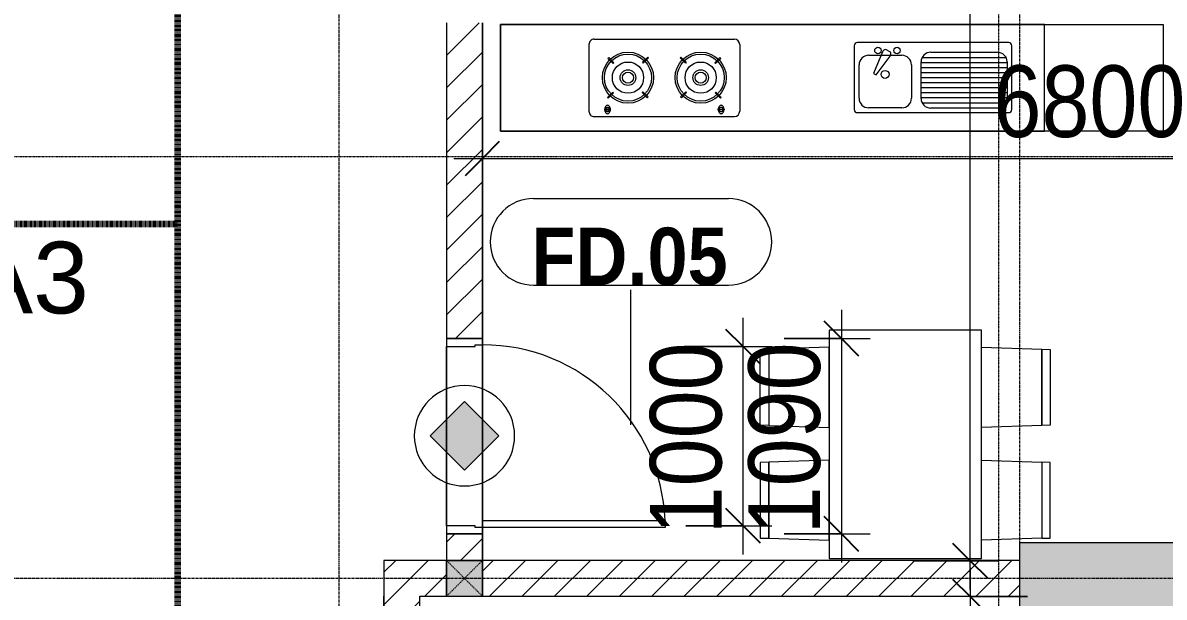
# Model space of a CAD drawing. Header units: millimetres. Extents: x 962 to 241049, y -15958 to 84407.
# Drawn here: x 179666 to 186037, y 45232 to 48437 of the extents above; entities that cross this region are included whole.
import ezdxf

# ---------------------------------------------------------------- set-up
doc = ezdxf.new("R2010")
doc.units = ezdxf.units.MM
for name, pattern in [('1 NÉT CALL OUT', [6, 3, -3]), ('Dash', [6, 3, -3]), ('Dash Dot 3_16_', [7.9375, 4.7625, -1.5875, 0, -1.5875]), ('Grid Line', [22.225, 12.7, -3.175, 3.175, -3.175])]:
    doc.linetypes.add(name, pattern=pattern)
for name, color, linetype, lineweight in [('0-1', 7, 'Continuous', 5), ('A-ANNO-DIMS', 211, 'Continuous', 9), ('A-ANNO-DIMS-160', 211, 'Continuous', 9), ('A-ANNO-NOTE', 131, 'Continuous', 9), ('A-AREA-IDEN', 2, 'Continuous', 9), ('A-DETL-3', 90, '1 NÉT CALL OUT', 100), ('A-DETL-GENF-2', 1, 'Continuous', 9), ('A-DOOR-3', 1, 'Continuous', 9), ('A-DOOR-FRAM-1', 1, 'Continuous', 9), ('A-DOOR-IDEN', 31, 'Continuous', 9), ('A-FLOR', 192, 'Continuous', 9), ('A-FLOR-2', 9, 'Continuous', 9), ('A-WALL', 113, 'Continuous', 9), ('A-WALL-3', 113, 'Continuous', 18), ('A-WALL-PATT-2', 111, 'Continuous', 9), ('G-ANNO-SYMB-1', 111, 'Dash Dot 3_16_', 18), ('I-FURN', 30, 'Continuous', 9), ('I-FURN-1', 254, 'Continuous', 9), ('S-COLS', 52, 'Continuous', 9), ('S-COLS-1', 52, 'Continuous', 5), ('S-COLS-2', 7, 'Continuous', 18), ('S-COLS-3', 250, 'Continuous', 9), ('S-COLS-6', 52, 'Continuous', 18), ('S-COLS-7', 52, 'Dash', 9), ('S-COLS-HDLN', 52, 'Dash', 9), ('S-GRID-1', 1, 'Grid Line', 9)]:
    doc.layers.add(name, color=color, linetype=linetype, lineweight=lineweight)
doc.styles.add('Arial_11', font='arial_0.ttf', dxfattribs={"height": 400})
doc.styles.add('Arial_B_5', font='arialbd_0.ttf', dxfattribs={"width": 0.9, "height": 320})
doc.styles.add('UTM Avo', font='UTM Avo.ttf', dxfattribs={"width": 0.9, "height": 400})
doc.dimstyles.new('1_Dim_chi_tiet_2_5', dxfattribs={"dimscale": 304.8, "dimtxt": 399.720379, "dimasz": 0.629921, "dimexe": 0.524934, "dimexo": 0.0625, "dimgap": 0.052493, "dimtad": 1, "dimdec": 0, "dimrnd": 5, "dimzin": 0, "dimdsep": 46, "dimtxsty": 'UTM Avo', "dimblk1": 'OBLIQUE', "dimblk2": 'OBLIQUE', "dimsah": 1, "dimcen": 0.09, "dimdle": 0.524934, "dimazin": 0, "dimtfac": 1, "dimtdec": 4, "dimtix": 1, "dimtmove": 0, "dimatfit": 3, "dimfxl": 1.049869, "dimfxlon": 1, "dimtvp": 1, "dimtolj": 1, "dimtzin": 0, "dimarcsym": 2})
doc.dimstyles.new('1_Dim_chi_tiet_2_5_1', dxfattribs={"dimscale": 304.8, "dimtxt": 399.720379, "dimasz": 0.629921, "dimexe": 0.524934, "dimexo": 0.0625, "dimgap": 0.052493, "dimtad": 1, "dimdec": 0, "dimrnd": 5, "dimzin": 0, "dimdsep": 46, "dimtxsty": 'UTM Avo', "dimblk1": 'OBLIQUE', "dimblk2": 'OBLIQUE', "dimsah": 1, "dimcen": 0.09, "dimdle": 0.524934, "dimazin": 0, "dimtfac": 1, "dimtdec": 4, "dimtix": 1, "dimtmove": 0, "dimatfit": 3, "dimfxl": 1.049869, "dimfxlon": 1, "dimtvp": 1, "dimtolj": 1, "dimtzin": 0, "dimarcsym": 2})
pattern_1 = [(45, (63179.03, 0), (-90.50967, 90.50967), [])]

# ---------------------------------------------------------------- blocks, each defined once
blk = doc.blocks.new('M_Concrete-Rectangular-Column2 - 400x1300-812637-TKCS_MB TẦNG 1')
at = {"layer": 'S-COLS'}
blk.add_hatch(color=256, dxfattribs=at).paths.add_polyline_path([(-650, 200), (-650, -200), (650, -200), (650, 200), (-180.7, 200)])
at = {"layer": 'S-COLS-2'}
for p, q in [((-650, 200), (650, 200)), ((-650, -200), (-650, 200)), ((650, 200), (650, -200)), ((650, -200), (-650, -200))]:
    blk.add_line(p, q, dxfattribs=at)
blk = doc.blocks.new('NCV_TKTC_KET CAU_rvt-1-TKCS_MB TẦNG 1')
at = {"layer": 'S-COLS-3'}
blk.add_blockref('M_Concrete-Rectangular-Column2 - 400x1300-812637-TKCS_MB TẦNG 1', (122702.6, 45336.9), dxfattribs=at)
blk = doc.blocks.new('HE BEP A1 - HE BEP A 2-944694-TKCS_MB TẦNG 1')
at = {"layer": 'I-FURN'}
for p, q in [((0, 0), (662.4, 0)), ((0, -594.4), (0, 0)), ((662.4, 0), (662.4, -594.4)), ((662.4, 0), (662.4, -594.4)), ((3700, 0), (662.4, 0)), ((3700, -594.4), (3700, 0)), ((3700, -594.4), (3700, 0)), ((844.9, -120.7), (844.9, -476.9)), ((1706.9, -103.2), (862.4, -103.2)), ((1724.4, -476.9), (1724.4, -120.7)), ((2364, -483.2), (2364, -111.2)), ((3175.6, -81.2), (2394, -81.2)), ((2451.6, -118.3), (2484.1, -118.3)), ((2451.6, -122.3), (2451.6, -118.3)), ((2484.1, -122.3), (2451.6, -122.3)), ((2484.1, -118.3), (2484.1, -122.3)), ((3085.5, -118.3), (3085.5, -122.3)), ((3118, -118.3), (3085.5, -118.3)), ((3085.5, -122.3), (3118, -122.3)), ((3118, -122.3), (3118, -118.3)), ((3205.6, -483.2), (3205.6, -111.2)), ((871.5, -386.8), (871.5, -182.3)), ((871.5, -184.9), (1351.6, -184.9)), ((877.9, -156.9), (1345.2, -156.9)), ((924.9, -128.9), (1298.3, -128.9)), ((1351.6, -182.3), (1351.6, -386.8)), ((1405.6, -369.9), (1405.6, -183.2)), ((1459, -129.9), (1644.4, -129.9)), ((1697.8, -183.2), (1697.8, -369.9)), ((2471.8, -183.9), (2467.4, -188.3)), ((2467.4, -188.3), (2496.5, -217.4)), ((2500.9, -213), (2471.8, -183.9)), ((2689.3, -186.7), (2660.2, -215.8)), ((2664.6, -220.2), (2693.7, -191.1)), ((2693.7, -191.1), (2689.3, -186.7)), ((2875.9, -191.1), (2880.3, -186.7)), ((2905, -220.2), (2875.9, -191.1)), ((2880.3, -186.7), (2909.4, -215.8)), ((3068.7, -213), (3097.9, -183.9)), ((3102.3, -188.3), (3073.1, -217.4)), ((3097.9, -183.9), (3102.3, -188.3)), ((871.5, -212.9), (1351.6, -212.9)), ((871.5, -240.9), (1351.6, -240.9)), ((2496.5, -217.4), (2500.9, -213)), ((2660.2, -215.8), (2664.6, -220.2)), ((2909.4, -215.8), (2905, -220.2)), ((3073.1, -217.4), (3068.7, -213)), ((871.5, -268.9), (1351.6, -268.9)), ((871.5, -296.9), (1351.6, -296.9)), ((1602.7, -313.4), (1523.8, -418.4)), ((1618.1, -322.3), (1602.7, -313.4)), ((871.5, -324.9), (1351.6, -324.9)), ((871.5, -352.9), (1351.6, -352.9)), ((871.5, -380.9), (1351.6, -380.9)), ((1566.6, -443.1), (1618.1, -322.3)), ((2470.1, -405.9), (2499.2, -376.7)), ((2503.6, -381.1), (2474.5, -410.3)), ((2499.2, -376.7), (2503.6, -381.1)), ((2663, -383.9), (2667.3, -379.5)), ((2667.3, -379.5), (2696.5, -408.6)), ((2902.3, -379.5), (2873.2, -408.6)), ((2906.7, -383.9), (2902.3, -379.5)), ((3070.4, -376.7), (3066, -381.1)), ((3066, -381.1), (3095.1, -410.3)), ((3099.5, -405.9), (3070.4, -376.7)), ((876.4, -408.9), (1346.8, -408.9)), ((1298.3, -440.1), (924.9, -440.1)), ((1644.4, -423.2), (1459, -423.2)), ((1541.1, -452.3), (1528.6, -445.1)), ((2474.5, -410.3), (2470.1, -405.9)), ((2692.1, -413), (2663, -383.9)), ((2696.5, -408.6), (2692.1, -413)), ((2873.2, -408.6), (2877.5, -413)), ((2877.5, -413), (2906.7, -383.9)), ((3095.1, -410.3), (3099.5, -405.9)), ((862.4, -494.4), (1706.9, -494.4)), ((3175.6, -513.2), (2394, -513.2)), ((662.4, -594.4), (0, -594.4)), ((662.4, -594.4), (3700, -594.4))]:
    blk.add_line(p, q, dxfattribs=at)
for centre, radius in [((2581.9, -298.5), 142.6), ((2581.9, -298.5), 131.3), ((2987.7, -298.5), 142.6), ((2987.7, -298.5), 131.3), ((2581.9, -298.5), 87.2), ((2987.7, -298.5), 87.2), ((1552.8, -316.6), 22.2), ((2581.9, -298.5), 43.6), ((2581.9, -298.5), 30.9), ((2987.7, -298.5), 43.6), ((2987.7, -298.5), 30.9), ((1485.9, -449.9), 17.8), ((1592.6, -449.9), 17.8)]:
    blk.add_circle(centre, radius, dxfattribs=at)
for centre, radius, start, end in [((862.4, -120.7), 17.5, 90, 180), ((1706.9, -120.7), 17.5, 0, 90), ((2394, -111.2), 30, 90, 180), ((2485.1, -120.7), 33.5, 163.94189, 180), ((2485.1, -120.7), 33.5, 180, 196.05811), ((2476.6, -118.2), 24.7, 145.20397, 163.94189), ((2467.8, -120.3), 11.6, 9.71775, 170.28225), ((2467.8, -120.3), 11.6, 189.9102, 350.0898), ((2471.3, -114.5), 18.1, 120.79762, 145.20397), ((2467.9, -108.8), 11.5, 90, 120.79762), ((2467.9, -108.8), 11.5, 59.20238, 90), ((2464.5, -114.5), 18.1, 34.79603, 59.20238), ((2459.1, -118.2), 24.7, 16.05811, 34.79603), ((2450.6, -120.7), 33.5, 0, 16.05811), ((2450.6, -120.7), 33.5, 343.94189, 0), ((3119, -120.7), 33.5, 163.94189, 180), ((3119, -120.7), 33.5, 180, 196.05811), ((3110.5, -118.2), 24.7, 145.20397, 163.94189), ((3105.2, -114.5), 18.1, 120.79762, 145.20397), ((3101.8, -120.3), 11.6, 9.71775, 170.28225), ((3101.8, -120.3), 11.6, 189.9102, 350.0898), ((3101.8, -108.8), 11.5, 90, 120.79762), ((3101.8, -108.8), 11.5, 59.20238, 90), ((3098.4, -114.5), 18.1, 34.79603, 59.20238), ((3093, -118.2), 24.7, 16.05811, 34.79603), ((3084.5, -120.7), 33.5, 0, 16.05811), ((3084.5, -120.7), 33.5, 343.94189, 0), ((3175.6, -111.2), 30, 360, 90), ((924.9, -182.3), 53.3, 90, 180), ((1298.3, -182.3), 53.3, 0, 90), ((1459, -183.2), 53.3, 90, 180), ((1644.4, -183.2), 53.3, 0, 90), ((2476.6, -123.1), 24.7, 196.05811, 214.79603), ((2471.3, -126.9), 18.1, 214.79603, 239.20238), ((2467.9, -132.6), 11.5, 239.20238, 270), ((2467.9, -132.6), 11.5, 270, 300.79762), ((2464.5, -126.9), 18.1, 300.79762, 325.20397), ((2459.1, -123.1), 24.7, 325.20397, 343.94189), ((3110.5, -123.1), 24.7, 196.05811, 214.79603), ((3105.2, -126.9), 18.1, 214.79603, 239.20238), ((3101.8, -132.6), 11.5, 239.20238, 270), ((3101.8, -132.6), 11.5, 270, 300.79762), ((3098.4, -126.9), 18.1, 300.79762, 325.20397), ((3093, -123.1), 24.7, 325.20397, 343.94189), ((1459, -369.9), 53.3, 180, 270), ((1644.4, -369.9), 53.3, 270, 0), ((924.9, -386.8), 53.3, 180, 270), ((1298.3, -386.8), 53.3, 270, 0), ((1537.5, -429.7), 17.8, 140.53825, 240.0479), ((1549.9, -436.9), 17.8, 240.0479, 339.46209), ((862.4, -476.9), 17.5, 180, 270), ((1706.9, -476.9), 17.5, 270, 0), ((2394, -483.2), 30, 180, 270), ((3175.6, -483.2), 30, 270, 0)]:
    blk.add_arc(centre, radius, start, end, dxfattribs=at)
at = {"layer": 'I-FURN-1'}
for p, q in [((0, 0), (3700, 0)), ((0, -594.4), (0, 0)), ((3700, 0), (3700, -594.4)), ((3700, -594.4), (0, -594.4))]:
    blk.add_line(p, q, dxfattribs=at)
blk = doc.blocks.new('RES_BAN AN 1 - RES_BAN AN 1-V21-TKCS_MB TẦNG 1')
at = {"layer": 'I-FURN-1'}
for p, q in [((-425, 0), (-425, -1275)), ((425, 0), (-425, 0)), ((425, -1275), (425, 0)), ((-761.9, -113.5), (-809.6, -115.1)), ((-809.6, -115.1), (-809.6, -536.9)), ((-761.9, -113.5), (-425, -102.3)), ((-761.9, -538.5), (-761.9, -113.5)), ((-761.9, -538.5), (-761.9, -113.5)), ((-425, -102.3), (-425, -549.7)), ((425, -102.3), (425, -549.7)), ((761.9, -113.5), (425, -102.3)), ((761.9, -538.5), (761.9, -113.5)), ((761.9, -113.5), (761.9, -538.5)), ((809.6, -115.1), (761.9, -113.5)), ((809.6, -536.9), (809.6, -115.1)), ((-809.6, -536.9), (-761.9, -538.5)), ((-425, -549.7), (-761.9, -538.5)), ((425, -549.7), (761.9, -538.5)), ((761.9, -538.5), (809.6, -536.9)), ((-809.6, -745.3), (-761.9, -743.8)), ((-809.6, -1167.2), (-809.6, -745.3)), ((-761.9, -743.8), (-425, -732.5)), ((-761.9, -1168.8), (-761.9, -743.8)), ((-761.9, -743.8), (-761.9, -1168.8)), ((-425, -732.5), (-425, -1180)), ((425, -732.5), (425, -1180)), ((761.9, -743.8), (425, -732.5)), ((761.9, -743.8), (809.6, -745.3)), ((761.9, -1168.8), (761.9, -743.8)), ((761.9, -1168.8), (761.9, -743.8)), ((809.6, -745.3), (809.6, -1167.2)), ((-761.9, -1168.8), (-809.6, -1167.2)), ((-425, -1180), (-761.9, -1168.8)), ((425, -1180), (761.9, -1168.8)), ((809.6, -1167.2), (761.9, -1168.8)), ((-425, -1275), (425, -1275))]:
    blk.add_line(p, q, dxfattribs=at)
blk = doc.blocks.new('NCV_TKTC_TANG 1_rvt-1-TKCS_MB TẦNG 1')
at = {"layer": 'A-FLOR-2'}
for p, q in [((119052.6, 48436.9), (119052.6, 45436.9)), ((118852.7, 46630.3), (118852.7, 45630.3)), ((119052.7, 45587.4), (119052.7, 46677.4))]:
    blk.add_line(p, q, dxfattribs=at)
at = {"layer": 'I-FURN-1', "rotation": 180}
for name, p in [('HE BEP A1 - HE BEP A 2-944694-TKCS_MB TẦNG 1', (122852.6, 47832.6)), ('RES_BAN AN 1 - RES_BAN AN 1-V21-TKCS_MB TẦNG 1', (121412.6, 45446.9))]:
    blk.add_blockref(name, p, dxfattribs=at)
blk = doc.blocks.new('FD_05 - FD_05-1000x2200mm-835434-TKCS_MB TẦNG 1')
at = {"layer": 'A-DETL-GENF-2'}
for p, q in [((470, 100), (470, 1120)), ((470, 1120), (510, 1120)), ((510, 1120), (510, 100)), ((510, 100), (470, 100))]:
    blk.add_line(p, q, dxfattribs=at)
blk.add_arc((510, 100), 1020, 92.24747, 180, dxfattribs=at)
at = {"layer": 'A-DOOR-FRAM-1'}
for p, q in [((-510, 100), (-545, 100)), ((-545, 100), (-545, -100)), ((-510, 60), (-510, 100)), ((545, 100), (510, 100)), ((510, 100), (510, 60)), ((545, -100), (545, 100)), ((-500, 60), (-510, 60)), ((-500, -100), (-500, 60)), ((510, 60), (500, 60)), ((500, 60), (500, -100)), ((-545, -100), (-500, -100)), ((500, -100), (545, -100))]:
    blk.add_line(p, q, dxfattribs=at)
blk = doc.blocks.new('G1_SOF - BO TRU - 200x200-3051103-TKCS_MB TẦNG 1')
at = {"layer": 'S-COLS-HDLN'}
for p, q in [((-100, -100), (100, 100)), ((100, -100), (-100, 100))]:
    blk.add_line(p, q, dxfattribs=at)
blk = doc.blocks.new('DIMBLOCK209-TKCS_MB TẦNG 1')
at = {"layer": 'A-ANNO-DIMS-160'}
for p, q in [((184953.6, 45395.3), (184953.6, 37075.3)), ((185273.6, 45235.3), (184793.6, 45235.3)), ((184953.6, 45235.3), (185273.6, 45235.3)), ((185273.6, 37235.3), (184793.6, 37235.3)), ((184953.6, 37235.3), (185273.6, 37235.3))]:
    blk.add_line(p, q, dxfattribs=at)
at = {"layer": 'A-ANNO-DIMS-160', "lineweight": 25}
for p, q in [((184953.6, 45235.3), (184857.6, 45331.3)), ((184953.6, 45235.3), (185049.6, 45139.3)), ((184953.6, 37235.3), (184857.6, 37331.3)), ((184953.6, 37235.3), (185049.6, 37139.3))]:
    blk.add_line(p, q, dxfattribs=at)
at = {"layer": 'A-ANNO-DIMS-160', "color": 0, "insert": (184434, 40687.5), "char_height": 400, "width": 1314.636, "attachment_point": 1, "rotation": 90, "line_spacing_factor": 1.110334, "style": 'UTM Avo'}
blk.add_mtext('8000', dxfattribs=at)
blk = doc.blocks.new('_Oblique')
at = {"color": 0, "linetype": 'ByBlock', "lineweight": -2}
blk.add_line((-0.5, -0.5), (0.5, 0.5), dxfattribs=at)
blk = doc.blocks.new('DIMBLOCK210-TKCS_MB TẦNG 1')
at = {"layer": 'A-ANNO-DIMS-160'}
for p, q in [((184953.6, 45275.3), (184953.6, 53595.3)), ((184633.6, 53435.3), (185113.6, 53435.3)), ((184953.6, 53435.3), (184633.6, 53435.3)), ((184633.6, 45435.3), (185113.6, 45435.3)), ((184953.6, 45435.3), (184633.6, 45435.3))]:
    blk.add_line(p, q, dxfattribs=at)
at = {"layer": 'A-ANNO-DIMS-160', "lineweight": 25}
for p, q in [((184953.6, 53435.3), (184857.6, 53531.3)), ((184953.6, 53435.3), (185049.6, 53339.3)), ((184953.6, 45435.3), (184857.6, 45531.3)), ((184953.6, 45435.3), (185049.6, 45339.3))]:
    blk.add_line(p, q, dxfattribs=at)
at = {"layer": 'A-ANNO-DIMS-160', "color": 0, "insert": (184434, 48887.5), "char_height": 400, "width": 1314.636, "attachment_point": 1, "rotation": 90, "line_spacing_factor": 1.110334, "style": 'UTM Avo'}
blk.add_mtext('8000', dxfattribs=at)
blk = doc.blocks.new('HDNDCT_GHI CHÚ CỬA CHỐNG CHÁY EI30 - HDNDCT_GHI CHÚ CỬA CHỐNG CHÁY EI30-2461928-TKCS_MB TẦNG 1')
at = {"layer": 'A-ANNO-NOTE'}
blk.add_hatch(color=256, dxfattribs=at).paths.add_polyline_path([(-1.2, 0), (0, 1.2), (1.2, 0), (0, -1.2)])
for p, q in [((0, 1.2), (-1.2, 0)), ((1.2, 0), (0, 1.2)), ((-1.2, 0), (0, -1.2)), ((0, -1.2), (1.2, 0))]:
    blk.add_line(p, q, dxfattribs=at)
for start, end in [(360, 180), (180, 360)]:
    blk.add_arc((0, 0), 1.75, start, end, dxfattribs=at)
blk = doc.blocks.new('DIMBLOCK286-TKCS_MB TẦNG 1')
at = {"layer": 'A-ANNO-DIMS-160'}
for p, q in [((183686, 45470.3), (183686, 46790.3)), ((183366, 46630.3), (183846, 46630.3)), ((183686, 46630.3), (183366, 46630.3)), ((183366, 45630.3), (183846, 45630.3)), ((183686, 45630.3), (183366, 45630.3))]:
    blk.add_line(p, q, dxfattribs=at)
at = {"layer": 'A-ANNO-DIMS-160', "lineweight": 25}
for p, q in [((183686, 46630.3), (183590, 46726.3)), ((183686, 46630.3), (183782, 46534.3)), ((183686, 45630.3), (183590, 45726.3)), ((183686, 45630.3), (183782, 45534.3))]:
    blk.add_line(p, q, dxfattribs=at)
at = {"layer": 'A-ANNO-DIMS-160', "color": 0, "insert": (183166.3, 45582.5), "char_height": 400, "width": 1314.636, "attachment_point": 1, "rotation": 90, "line_spacing_factor": 1.110334, "style": 'UTM Avo'}
blk.add_mtext('1000', dxfattribs=at)
blk = doc.blocks.new('DIMBLOCK287-TKCS_MB TẦNG 1')
at = {"layer": 'A-ANNO-DIMS-160'}
for p, q in [((184235.3, 46835.3), (184235.3, 45425.3)), ((183915.3, 46675.3), (184395.3, 46675.3)), ((184235.3, 46675.3), (183915.3, 46675.3)), ((183915.3, 45585.3), (184395.3, 45585.3)), ((184235.3, 45585.3), (183915.3, 45585.3))]:
    blk.add_line(p, q, dxfattribs=at)
at = {"layer": 'A-ANNO-DIMS-160', "lineweight": 25}
for p, q in [((184235.3, 46675.3), (184139.3, 46771.3)), ((184235.3, 46675.3), (184331.3, 46579.3)), ((184235.3, 45585.3), (184139.3, 45681.3)), ((184235.3, 45585.3), (184331.3, 45489.3))]:
    blk.add_line(p, q, dxfattribs=at)
at = {"layer": 'A-ANNO-DIMS-160', "color": 0, "insert": (183715.6, 45582.5), "char_height": 400, "width": 1314.636, "attachment_point": 1, "rotation": 90, "line_spacing_factor": 1.110334, "style": 'UTM Avo'}
blk.add_mtext('1090', dxfattribs=at)
blk = doc.blocks.new('STN_Door Tag - STN_Door Tag-1788670-TKCS_MB TẦNG 1')
at = {"layer": 'A-DOOR-IDEN'}
for p, q in [((-3.37, 1.495), (3.431, 1.495)), ((-3.37, -1.524), (3.431, -1.524))]:
    blk.add_line(p, q, dxfattribs=at)
for centre, start, end in [((-3.37, -0.015), 90, 270), ((3.431, -0.015), 270, 90)]:
    blk.add_arc(centre, 1.509, start, end, dxfattribs=at)
blk = doc.blocks.new('DIMBLOCK376-TKCS_MB TẦNG 1')
at = {"layer": 'A-ANNO-DIMS-160'}
for p, q in [((182231.5, 47999.8), (182231.5, 47519.8)), ((182231.5, 47679.8), (182231.5, 47999.8)), ((189031.6, 47999.8), (189031.6, 47519.8)), ((189031.6, 47679.8), (189031.6, 47999.8)), ((182071.5, 47679.8), (189191.6, 47679.8))]:
    blk.add_line(p, q, dxfattribs=at)
at = {"layer": 'A-ANNO-DIMS-160', "lineweight": 25}
for p, q in [((182231.5, 47679.8), (182327.5, 47775.8)), ((189031.6, 47679.8), (189127.6, 47775.8)), ((182231.5, 47679.8), (182135.5, 47583.8)), ((189031.6, 47679.8), (188935.6, 47583.8))]:
    blk.add_line(p, q, dxfattribs=at)
at = {"layer": 'A-ANNO-DIMS-160', "color": 0, "insert": (185083.8, 48199.5), "char_height": 400, "width": 1314.636, "attachment_point": 1, "line_spacing_factor": 1.110334, "style": 'UTM Avo'}
blk.add_mtext('6800', dxfattribs=at)

msp = doc.modelspace()

# ---------------------------------------------------------------- hatches: boundary and pattern name
at = {"layer": 'A-WALL-PATT-2'}
h = msp.add_hatch(dxfattribs=at)
h.set_pattern_fill('FP_1', color=256, style=0, pattern_type=2)
h.set_pattern_definition(pattern_1)
h.paths.add_polyline_path([(182163.4, 45436.9), (182231.5, 45436.9), (182231.5, 45585.3), (182031.5, 45585.3), (182031.5, 45436.9)])
h.paths.add_polyline_path([(182231.5, 46675.3), (182231.5, 48436.9), (182031.5, 48436.9), (182031.5, 46675.3), (182163.4, 46675.3)])
h.paths.add_polyline_path([(182231.5, 48636.9), (182231.5, 49486.9), (182031.5, 49486.9), (182031.5, 48636.9), (182163.4, 48636.9)])
h = msp.add_hatch(dxfattribs=at)
h.set_pattern_fill('FP_1', color=256, style=0, pattern_type=2)
h.set_pattern_definition(pattern_1)
h.paths.add_polyline_path([(185231.6, 45236.9), (185231.6, 45436.9), (182231.5, 45436.9), (182231.5, 45236.9), (183775.5, 45236.9)])
h.paths.add_polyline_path([(181881.6, 45236.9), (182031.5, 45236.9), (182031.5, 45436.9), (181681.5, 45436.9), (181681.5, 45236.9)])
h = msp.add_hatch(dxfattribs=at)
h.set_pattern_fill('FP_1', color=256, style=0, pattern_type=2)
h.set_pattern_definition(pattern_1)
h.paths.add_polyline_path([(181881.6, 42336.9), (181881.6, 45236.9), (181681.6, 45236.9), (181681.6, 42336.9)])
at = {"layer": 'S-COLS-1'}
msp.add_hatch(color=256, dxfattribs=at).paths.add_polyline_path([(182031.5, 45236.9), (182231.5, 45236.9), (182231.5, 45436.9), (182031.5, 45436.9)])

# ---------------------------------------------------------------- linework, layer by layer
at = {"layer": 'A-DETL-3'}
for p, q in [((180531.6, 47314.6), (180531.6, 54335.3)), ((173931.7, 47314.6), (180531.6, 47314.6)), ((180531.6, 37930.3), (180531.6, 47314.6))]:
    msp.add_line(p, q, dxfattribs=at)
at = {"layer": 'A-DOOR-IDEN'}
msp.add_line((183060.7, 46193.2), (183060.7, 46946.8), dxfattribs=at)
at = {"layer": 'A-FLOR'}
msp.add_line((181681.5, 42336.9), (181681.5, 45236.9), dxfattribs=at)
at = {"layer": 'A-WALL'}
for p, q in [((182031.5, 45630.3), (182031.5, 46630.3)), ((182231.5, 46640.3), (182231.5, 45620.3)), ((182031.5, 45236.9), (182031.5, 45436.9)), ((182031.5, 45436.9), (182231.5, 45436.9)), ((182231.5, 45436.9), (182231.5, 45236.9))]:
    msp.add_line(p, q, dxfattribs=at)
at = {"layer": 'A-WALL-3'}
for p, q in [((182031.5, 48436.9), (182031.5, 46675.3)), ((182231.5, 46675.3), (182231.5, 48436.9)), ((182031.5, 46675.3), (182231.5, 46675.3)), ((182031.5, 45585.3), (182031.5, 45436.9)), ((182231.5, 45585.3), (182031.5, 45585.3)), ((182231.5, 45436.9), (182231.5, 45585.3)), ((182031.5, 45436.9), (181681.5, 45436.9)), ((181681.5, 45436.9), (181681.5, 45236.9)), ((185231.6, 45436.9), (182231.5, 45436.9)), ((181681.6, 45236.9), (181681.6, 42336.9)), ((181881.6, 45236.9), (182031.5, 45236.9)), ((181881.6, 42336.9), (181881.6, 45236.9)), ((182231.5, 45236.9), (185231.6, 45236.9))]:
    msp.add_line(p, q, dxfattribs=at)
at = {"layer": 'G-ANNO-SYMB-1'}
for p, q in [((185111.6, 84025.7), (185111.6, 9773.9)), ((90628.5, 47691.5), (198105.9, 47691.5))]:
    msp.add_line(p, q, dxfattribs=at)
at = {"layer": 'S-COLS'}
for p, q in [((182231.5, 45436.9), (182031.5, 45436.9)), ((182031.5, 45436.9), (182031.5, 45236.9)), ((182231.5, 45236.9), (182231.5, 45436.9))]:
    msp.add_line(p, q, dxfattribs=at)
at = {"layer": 'S-COLS-6'}
msp.add_line((182031.5, 45236.9), (182231.5, 45236.9), dxfattribs=at)
at = {"layer": 'S-GRID-1'}
for p, q in [((181431.6, 15532), (181431.6, 78459.2)), ((185231.6, 15532), (185231.6, 78459.2)), ((190336.8, 45336.9), (98297.8, 45336.9))]:
    msp.add_line(p, q, dxfattribs=at)

# ---------------------------------------------------------------- block references
at = {"layer": '0-1'}
for name in ['NCV_TKTC_KET CAU_rvt-1-TKCS_MB TẦNG 1', 'NCV_TKTC_TANG 1_rvt-1-TKCS_MB TẦNG 1']:
    msp.add_blockref(name, (63179, 0), dxfattribs=at)
at = {"layer": 'A-ANNO-NOTE', "xscale": 160, "yscale": 160, "zscale": 160}
msp.add_blockref('HDNDCT_GHI CHÚ CỬA CHỐNG CHÁY EI30 - HDNDCT_GHI CHÚ CỬA CHỐNG CHÁY EI30-2461928-TKCS_MB TẦNG 1', (182131.5, 46132.4), dxfattribs=at)
at = {"layer": 'A-DOOR-3', "rotation": 270.0000000000001}
msp.add_blockref('FD_05 - FD_05-1000x2200mm-835434-TKCS_MB TẦNG 1', (182131.5, 46130.3), dxfattribs=at)
at = {"layer": 'A-DOOR-IDEN', "xscale": 159.9999999999999, "yscale": 159.9999999999999, "zscale": 159.9999999999999}
msp.add_blockref('STN_Door Tag - STN_Door Tag-1788670-TKCS_MB TẦNG 1', (183055.8, 47217.1), dxfattribs=at)
at = {"layer": 'S-COLS-7', "rotation": 180}
msp.add_blockref('G1_SOF - BO TRU - 200x200-3051103-TKCS_MB TẦNG 1', (182131.5, 45336.9), dxfattribs=at)

# ---------------------------------------------------------------- texts
at = {"layer": 'A-AREA-IDEN', "insert": (178016.6, 46809.7), "char_height": 400, "width": 4043.2, "attachment_point": 8, "line_spacing_factor": 0.936439, "style": 'Arial_11'}
msp.add_mtext('\\pt8,16,24,32,40,48,56,64,72,80,88,96,104,112,120,128,136,144,152,160,168,176,184,192,200,208,216,224,232,240,248,256;SẢNH THÁP A3', dxfattribs=at)
at = {"layer": 'A-DOOR-IDEN', "insert": (183052.6, 47131.7), "char_height": 320, "width": 1124.64, "attachment_point": 5, "line_spacing_factor": 0.936439, "style": 'Arial_B_5'}
msp.add_mtext('\\pt7.2,14.4,21.6,28.8,36,43.2,50.4,57.6,64.8,72,79.2,86.4,93.6,100.8,108,115.2,122.4,129.6,136.8,144,151.2,158.4,165.6,172.8,180,187.2,194.4,201.6,208.8,216,223.2,230.4;FD.05', dxfattribs=at)

# ---------------------------------------------------------------- dimensions: what is measured, and where the dimension line sits
at = {"layer": 'A-ANNO-DIMS'}
for base, p1, p2, dimstyle, override, picture, middle in [((184953.6, 53435.3), (184633.6, 45435.3), (184633.6, 53435.3), '1_Dim_chi_tiet_2_5', {"dimpost": '<>', "dimfxl": 8000}, 'DIMBLOCK210-TKCS_MB TẦNG 1', (184730.6, 49435.3)), ((183686, 46630.3), (183366, 45630.3), (183366, 46630.3), '1_Dim_chi_tiet_2_5_1', {"dimpost": '<>', "dimfxl": 1000}, 'DIMBLOCK286-TKCS_MB TẦNG 1', (183463, 46130.3)), ((184235.3, 45585.3), (183915.3, 46675.3), (183915.3, 45585.3), '1_Dim_chi_tiet_2_5_1', {"dimpost": '<>', "dimfxl": 1090}, 'DIMBLOCK287-TKCS_MB TẦNG 1', (184012.3, 46130.3)), ((184953.6, 37235.3), (185273.6, 45235.3), (185273.6, 37235.3), '1_Dim_chi_tiet_2_5', {"dimpost": '<>', "dimfxl": 8000}, 'DIMBLOCK209-TKCS_MB TẦNG 1', (184730.6, 41235.3))]:
    dim = msp.add_linear_dim(base=base, p1=p1, p2=p2, angle=90, dimstyle=dimstyle, override=override, dxfattribs=at)
    dim.commit()
    dim.dimension.update_dxf_attribs({"geometry": picture, "text_midpoint": middle})
dim = msp.add_linear_dim(base=(189031.6, 47679.8), p1=(182231.5, 47999.8), p2=(189031.6, 47999.8), dimstyle='1_Dim_chi_tiet_2_5_1', override={"dimpost": '<>', "dimfxl": 6800.071331}, dxfattribs=at)
dim.commit()
dim.dimension.update_dxf_attribs({"geometry": 'DIMBLOCK376-TKCS_MB TẦNG 1', "text_midpoint": (185631.6, 47902.8)})

doc.saveas('drawing.dxf')
